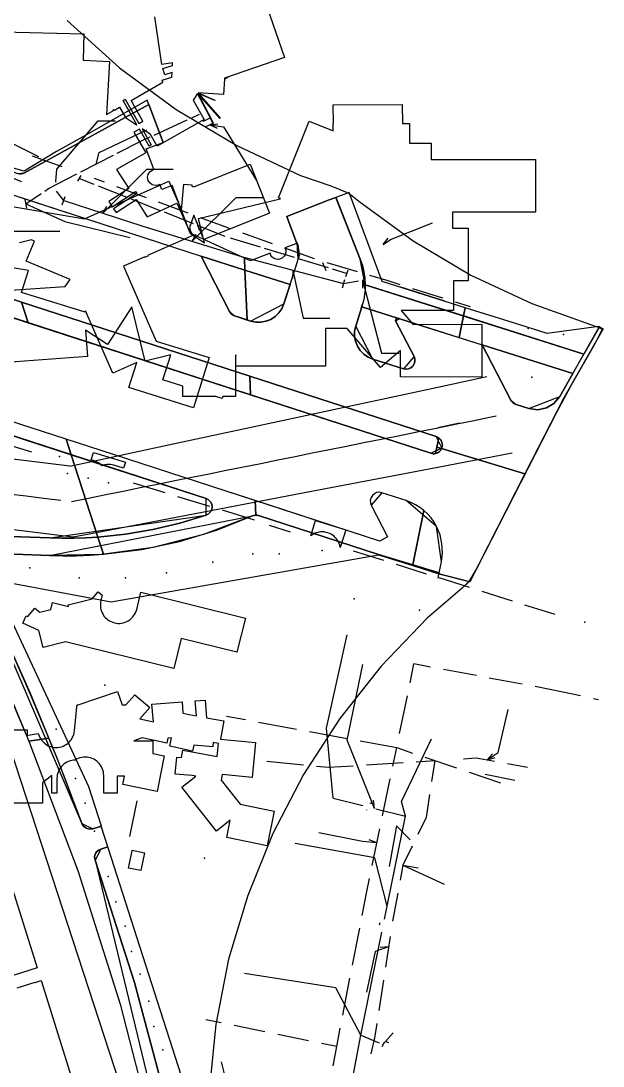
# Model space of a CAD drawing. Header units: metres. Extents: x -3782 to -2031, y 18790 to 19846.
# Drawn here: x -2097.5 to -2031.2, y 19357.3 to 19476.4 of the extents above; entities that cross this region are included whole.
import ezdxf

# ---------------------------------------------------------------- set-up
doc = ezdxf.new("R2010")
doc.units = ezdxf.units.M
for name, color, linetype in [('BENCH', 7, 'Continuous'), ('BOUNDARY', 7, 'Continuous'), ('CURB', 7, 'Continuous'), ('ELECTR_CABLE', 7, 'Continuous'), ('GRASS', 7, 'Continuous'), ('GROUND', 7, 'Continuous'), ('LAMP', 7, 'Continuous'), ('LOUNGER', 7, 'Continuous'), ('OVERHEAD_POWER_LINE', 7, 'Continuous'), ('ROAD', 7, 'Continuous'), ('SEWER', 7, 'Continuous'), ('SIDEWALK_PATH', 7, 'Continuous'), ('TREE', 7, 'Continuous'), ('URN', 7, 'Continuous'), ('WATER_PIPELINE', 7, 'Continuous')]:
    doc.layers.add(name, color=color, linetype=linetype)

msp = doc.modelspace()

# ---------------------------------------------------------------- linework, layer by layer
at = {"layer": 'BENCH'}
msp.add_point((-2052.09, 19409.26), dxfattribs=at)
at = {"layer": 'BOUNDARY'}
msp.add_lwpolyline([(-2092.25, 19476.43), (-2086.3, 19471.04), (-2079.85, 19466.27), (-2072.94, 19462.17), (-2065.66, 19458.78), (-2062.23, 19457.59), (-2060.16, 19456.76), (-2059.03, 19455.84), (-2052.84, 19451.33), (-2046.24, 19447.43), (-2039.3, 19444.18), (-2032.08, 19441.61), (-2031.68, 19441.49), (-2031.61, 19441.45), (-2031.3, 19441.25), (-2032.13, 19439.6), (-2034.82, 19434.89), (-2036.49, 19431.78), (-2045.48, 19414.21), (-2046.43, 19412.55), (-2047.24, 19411.78), (-2051.24, 19408.34), (-2056.49, 19402.86), (-2061.2, 19396.91), (-2065.33, 19390.54), (-2068.83, 19383.81), (-2071.68, 19376.77), (-2073.86, 19369.5), (-2075.33, 19362.05), (-2076.09, 19354.5)], dxfattribs=at)
at = {"layer": 'CURB'}
for points in [[(-2136.11, 19476.37), (-2133.35, 19472.29), (-2129.16, 19469.12), (-2097.91, 19458.99), (-2097.12, 19459.07), (-2082.96, 19466.85), (-2081.32, 19462.54)], [(-2107.28, 19459.4), (-2076.98, 19449.59)], [(-2061.65, 19456.29), (-2058.86, 19449.22)], [(-2121.84, 19452.25), (-2050.19, 19429.02)], [(-2065.93, 19449.27), (-2066.05, 19451.11)], [(-2076.98, 19449.59), (-2066.86, 19446.35)], [(-2076.98, 19449.59), (-2073.76, 19443.28), (-2073.18, 19442.78), (-2071.35, 19442.19), (-2067.57, 19444.13), (-2066.86, 19446.35)], [(-2065.98, 19449.09), (-2065.93, 19449.27)], [(-2065.78, 19449.75), (-2065.93, 19449.27)], [(-2058.3, 19446.31), (-2058.86, 19449.22)], [(-2119.28, 19448.07), (-2114.4, 19447.74), (-2050.81, 19427.12)], [(-2058.39, 19447.34), (-2058.32, 19446.84)], [(-2058.3, 19446.31), (-2033.36, 19438.43)], [(-2054.74, 19442.57), (-2054.85, 19442.23), (-2052.73, 19438.16), (-2053.92, 19436.75), (-2057.43, 19437.86), (-2059.38, 19441.62), (-2058.69, 19443.82)], [(-2058.74, 19443.64), (-2058.59, 19444.11)], [(-2058.69, 19443.82), (-2054.74, 19442.57)], [(-2054.74, 19442.57), (-2044.95, 19439.47)], [(-2033.36, 19438.43), (-2031.61, 19441.48)], [(-2044.95, 19439.47), (-2041.69, 19433.19), (-2041.1, 19432.69), (-2039.63, 19432.23), (-2036.12, 19433.6), (-2034.63, 19436.21)], [(-2044.95, 19439.47), (-2034.63, 19436.21)], [(-2086.97, 19426.97), (-2105.81, 19433.07)], [(-2076.43, 19421.97), (-2108.71, 19432.44), (-2111.09, 19429.59), (-2106.89, 19421.57), (-2105.27, 19418.4), (-2104.42, 19417.85), (-2094.22, 19417.48)], [(-2049.55, 19427.75), (-2050.19, 19429.02)], [(-2050.81, 19427.12), (-2049.55, 19427.75)], [(-2074.13, 19422.8), (-2086.97, 19426.97)], [(-2076.42, 19420.07), (-2076.43, 19421.97)], [(-2056.64, 19417.13), (-2074.13, 19422.8)], [(-2056.41, 19422.63), (-2057.61, 19421.22)], [(-2053.63, 19421.73), (-2056.41, 19422.63)], [(-2057.61, 19421.22), (-2055.75, 19417.59)], [(-2050.16, 19418.78), (-2053.63, 19421.73)], [(-2094.29, 19415.48), (-2071.15, 19419.99)], [(-2094.22, 19417.48), (-2076.42, 19420.07)], [(-2070.44, 19420.03), (-2071.15, 19419.99)], [(-2049.87, 19413.51), (-2056.77, 19415.6), (-2070.44, 19420.03)], [(-2049.61, 19414.77), (-2050.16, 19418.78)], [(-2055.75, 19417.59), (-2056.64, 19417.13)], [(-2094.29, 19415.48), (-2102.28, 19415.77), (-2103.22, 19414.33), (-2090.59, 19384.97), (-2089.35, 19384.36), (-2088.37, 19384.67)], [(-2049.87, 19413.51), (-2049.61, 19414.77)], [(-2079.13, 19333.44), (-2105.3, 19413.48)], [(-2049.98, 19412.9), (-2049.91, 19413.37)], [(-2087.62, 19382.31), (-2088.44, 19382.05), (-2089.09, 19380.77), (-2075.4, 19324.06)]]:
    msp.add_lwpolyline(points, dxfattribs=at)
at = {"layer": 'ELECTR_CABLE'}
for points in [[(-2093.45, 19459.47), (-2088.74, 19464.98)], [(-2088.74, 19464.98), (-2086.76, 19464.98)], [(-2082.36, 19463.37), (-2078.57, 19465.11)], [(-2078.12, 19465.31), (-2077.19, 19465.74)], [(-2076.75, 19464.95), (-2075.85, 19465.37)], [(-2076.47, 19464.34), (-2075.56, 19464.77)], [(-2076.01, 19464.55), (-2075.09, 19464.66)], [(-2088.63, 19461.39), (-2083.18, 19463.98)], [(-2076.01, 19464.55), (-2074.44, 19464.3)], [(-2076.01, 19464.55), (-2075.16, 19464.17)], [(-2074.44, 19464.3), (-2070.67, 19458.21)], [(-2095.48, 19460.89), (-2098.76, 19462.53)], [(-2086.55, 19461.3), (-2083.55, 19462.83)], [(-2083.55, 19462.83), (-2082.82, 19463.16)], [(-2090.7, 19459.17), (-2086.99, 19461.07)], [(-2088.97, 19460.06), (-2088.63, 19461.39)], [(-2092.82, 19459.75), (-2096.21, 19460.97)], [(-2094.39, 19457.29), (-2091.15, 19458.95)], [(-2093.55, 19458.08), (-2093.45, 19459.47)], [(-2091.04, 19458.11), (-2090.69, 19458.77)], [(-2088.2, 19454.47), (-2083.2, 19459.47)], [(-2083.2, 19459.47), (-2080.17, 19459.47)], [(-2093.54, 19457.96), (-2093.55, 19458.08)], [(-2090.86, 19458.44), (-2089.21, 19457.79)], [(-2088.02, 19458.01), (-2089.17, 19458.43)], [(-2088.75, 19457.6), (-2085.45, 19456.29)], [(-2083.24, 19456.24), (-2086.62, 19457.49)], [(-2096.97, 19455.55), (-2095.24, 19456.72)], [(-2094.83, 19456.99), (-2094.39, 19457.29)], [(-2092.66, 19455.9), (-2093.47, 19456.99)], [(-2092.82, 19455.42), (-2092.51, 19456.38)], [(-2096.87, 19455.06), (-2097.07, 19456.04)], [(-2096.97, 19455.55), (-2092.54, 19453.52)], [(-2092.66, 19455.9), (-2083.74, 19453.03)], [(-2088.2, 19454.47), (-2087.74, 19455.28)], [(-2084.98, 19456.1), (-2081.69, 19454.79)], [(-2078.46, 19454.46), (-2081.84, 19455.71)], [(-2078.02, 19451.27), (-2073.02, 19456.27)], [(-2073.02, 19456.27), (-2069.98, 19456.27)], [(-2081.22, 19454.61), (-2077.92, 19453.29)], [(-2073.97, 19452.8), (-2077.05, 19453.94)], [(-2092.54, 19453.52), (-2085.13, 19451.71)], [(-2083.74, 19453.03), (-2072.29, 19449.51)], [(-2077.52, 19453.54), (-2077.22, 19452.58)], [(-2077.46, 19453.11), (-2074.31, 19451.86)], [(-2073.68, 19452.69), (-2073.97, 19452.8)], [(-2055.41, 19451.48), (-2050.63, 19453.37)], [(-2100.9, 19452.42), (-2093.12, 19452.42)], [(-2078.02, 19451.27), (-2077.56, 19452.08)], [(-2073.68, 19451.67), (-2070.28, 19450.64)], [(-2068.87, 19450.98), (-2072.26, 19452.19)], [(-2056.26, 19450.89), (-2055.67, 19451.61)], [(-2069.8, 19450.49), (-2066.41, 19449.46)], [(-2064.07, 19449.26), (-2067.46, 19450.47)], [(-2056.26, 19450.89), (-2055.41, 19451.48)], [(-2072.29, 19449.51), (-2060.76, 19446.45)], [(-2065.93, 19449.31), (-2062.53, 19448.28)], [(-2066.53, 19447.98), (-2066.58, 19447.05)], [(-2066.53, 19447.98), (-2065.38, 19442.53)], [(-2063.18, 19448.87), (-2062.8, 19447.94)], [(-2059.18, 19447.8), (-2062.63, 19448.83)], [(-2062.05, 19448.14), (-2060.36, 19447.62)], [(-2060.5, 19447.28), (-2060.22, 19447.97)], [(-2060.89, 19445.97), (-2060.63, 19446.93)], [(-2060.76, 19446.45), (-2059.04, 19446.78)], [(-2058.6, 19446.87), (-2058.61, 19445.93)], [(-2058.6, 19446.87), (-2056.42, 19438.52)], [(-2055.68, 19446.75), (-2057.75, 19447.37)], [(-2054.3, 19446.32), (-2055.68, 19446.75)], [(-2054.39, 19446.12), (-2049.27, 19444.48)], [(-2049.44, 19444.78), (-2052.87, 19445.87)], [(-2046.29, 19443.79), (-2048.01, 19444.33)], [(-2065.38, 19442.53), (-2062.34, 19442.53)], [(-2056.42, 19438.52), (-2054.43, 19438.52)], [(-2099.99, 19428.41), (-2096.35, 19427.3)], [(-2084.76, 19423.77), (-2081.12, 19422.66)], [(-2079.68, 19422.22), (-2076.04, 19421.11)], [(-2074.61, 19420.67), (-2070.96, 19419.56)], [(-2059.67, 19416.03), (-2056.21, 19414.95)], [(-2054.78, 19414.5), (-2051.33, 19413.41)], [(-2049.9, 19412.96), (-2046.44, 19411.87)], [(-2045.01, 19411.42), (-2041.56, 19410.33)], [(-2040.13, 19409.88), (-2036.67, 19408.79)], [(-2053.18, 19400.98), (-2052.74, 19403.13)], [(-2050.86, 19402.78), (-2052.74, 19403.13)], [(-2045.62, 19401.8), (-2049.38, 19402.5)], [(-2040.39, 19400.82), (-2044.15, 19401.52)], [(-2037.04, 19400.2), (-2038.92, 19400.55)], [(-2098.81, 19395.64), (-2096.81, 19395.64), (-2096.81, 19394.99), (-2096.47, 19395.05), (-2095.56, 19395.21), (-2095.54, 19395.12), (-2095.47, 19394.93), (-2095.39, 19394.74), (-2095.28, 19394.56), (-2095.16, 19394.4), (-2095.02, 19394.24), (-2094.87, 19394.1), (-2094.71, 19393.98), (-2094.53, 19393.87), (-2094.34, 19393.78), (-2094.15, 19393.71), (-2093.95, 19393.66), (-2093.75, 19393.63), (-2093.54, 19393.62), (-2093.34, 19393.63), (-2093.13, 19393.65), (-2092.93, 19393.7), (-2092.74, 19393.77), (-2092.55, 19393.86), (-2092.37, 19393.96), (-2092.21, 19394.08), (-2092.05, 19394.22), (-2091.91, 19394.37), (-2091.79, 19394.54), (-2091.68, 19394.71), (-2091.59, 19394.9), (-2091.52, 19395.09), (-2091.47, 19395.29), (-2091.44, 19395.5), (-2091.15, 19398.24), (-2091.13, 19398.45), (-2091.13, 19398.46), (-2091.02, 19398.46), (-2086.52, 19400), (-2085.99, 19398.46), (-2085.57, 19398.46), (-2084.57, 19399.63), (-2082.86, 19398.17), (-2083.98, 19396.86), (-2082.44, 19396.55), (-2082.6, 19398.54), (-2079.17, 19398.8), (-2079.07, 19397.53), (-2078.35, 19397.37), (-2078.35, 19397.37), (-2077.54, 19397.23), (-2077.67, 19398.92), (-2076.53, 19399.01), (-2076.38, 19397.01), (-2074.41, 19396.65), (-2074.79, 19394.57), (-2070.79, 19394.18), (-2071.18, 19390.19), (-2074.58, 19390.53), (-2074.72, 19389.9), (-2072.55, 19387.14), (-2068.67, 19386.35), (-2069.47, 19382.43), (-2074.07, 19383.37), (-2073.67, 19385.33), (-2075.24, 19384.09), (-2079.18, 19389.09), (-2077.61, 19390.33), (-2078.01, 19390.41), (-2079.94, 19390.57), (-2079.77, 19392.53), (-2079.24, 19392.49), (-2079.1, 19393.3), (-2075.16, 19392.57), (-2075.02, 19394.07), (-2075.61, 19394.18), (-2075.66, 19393.68), (-2077.83, 19393.87), (-2077.99, 19393.18), (-2080.57, 19393.78), (-2080.36, 19394.7), (-2080.79, 19394.67), (-2080.9, 19394.12), (-2083.7, 19394.7), (-2084.67, 19394.36), (-2082.51, 19394.36), (-2082.51, 19392.92), (-2081.2, 19392.65), (-2082.02, 19388.61), (-2085.94, 19389.41), (-2085.75, 19390.36), (-2086.55, 19390.36), (-2086.55, 19388.43), (-2088.1, 19388.43), (-2088.1, 19390.43), (-2088.11, 19390.64), (-2088.14, 19390.84), (-2088.19, 19391.04), (-2088.26, 19391.23), (-2088.35, 19391.42), (-2088.46, 19391.6), (-2088.58, 19391.76), (-2088.72, 19391.92), (-2088.87, 19392.05), (-2089.04, 19392.18), (-2089.21, 19392.28), (-2089.4, 19392.37), (-2089.59, 19392.44), (-2089.79, 19392.49), (-2090, 19392.52), (-2090.2, 19392.53), (-2090.41, 19392.52), (-2090.61, 19392.49), (-2090.81, 19392.44), (-2091.01, 19392.37), (-2091.19, 19392.28), (-2091.36, 19392.18), (-2091.53, 19392.17), (-2091.74, 19392.14), (-2091.94, 19392.09), (-2092.13, 19392.02), (-2092.32, 19391.94), (-2092.49, 19391.83), (-2092.66, 19391.71), (-2092.81, 19391.57), (-2092.95, 19391.42), (-2093.07, 19391.25), (-2093.18, 19391.07), (-2093.27, 19390.89), (-2093.34, 19390.69), (-2093.39, 19390.49), (-2093.42, 19390.29), (-2093.43, 19390.08), (-2093.43, 19388.43), (-2094.02, 19388.43), (-2094.02, 19390.43), (-2095.07, 19389.6), (-2095.07, 19387.28), (-2101.21, 19387.28)], [(-2054.37, 19395.21), (-2053.48, 19399.51)], [(-2033.74, 19399.49), (-2037.04, 19400.2)], [(-2031.7, 19399.05), (-2032.27, 19399.17)], [(-2074.09, 19397.19), (-2071.93, 19396.79)], [(-2043.12, 19393.04), (-2041.98, 19397.94)], [(-2070.46, 19396.51), (-2066.14, 19395.71)], [(-2064.66, 19395.44), (-2060.35, 19394.64)], [(-2058.87, 19394.37), (-2054.7, 19393.6)], [(-2055.14, 19391.5), (-2054.7, 19393.6)], [(-2054.7, 19393.6), (-2052.9, 19392.98)], [(-2069.49, 19392.04), (-2065.32, 19391.63)], [(-2052.47, 19391.99), (-2050.37, 19392.12)], [(-2051.48, 19392.5), (-2047.88, 19391.28)], [(-2050.37, 19392.12), (-2050.73, 19389.75)], [(-2047.09, 19392.33), (-2045.64, 19392.42)], [(-2045.64, 19392.42), (-2043.54, 19392.04)], [(-2044.38, 19392.19), (-2043.12, 19393.04)], [(-2044.38, 19392.19), (-2043.77, 19392.9)], [(-2044.38, 19392.19), (-2043.49, 19392.49)], [(-2063.83, 19391.49), (-2062.48, 19391.36)], [(-2062.48, 19391.36), (-2059.65, 19391.54)], [(-2058.15, 19391.63), (-2053.96, 19391.9)], [(-2042.06, 19391.78), (-2039.8, 19391.37)], [(-2056.31, 19385.83), (-2055.44, 19390.03)], [(-2046.46, 19390.79), (-2042.87, 19389.57)], [(-2044.62, 19390.58), (-2041.23, 19389.88)], [(-2085.11, 19383.49), (-2084.28, 19387.54)], [(-2050.96, 19388.27), (-2051.36, 19385.64)], [(-2051.36, 19385.64), (-2052.29, 19383.72)], [(-2058.62, 19382.92), (-2063.57, 19383.88)], [(-2057.49, 19380.16), (-2056.62, 19384.36)], [(-2054.74, 19384.69), (-2055.57, 19380.07)], [(-2053.16, 19383.1), (-2054.74, 19384.69)], [(-2056.95, 19382.75), (-2058.62, 19382.92)], [(-2056.95, 19382.75), (-2057.83, 19383.09)], [(-2052.94, 19382.37), (-2053.99, 19380.22)], [(-2053.99, 19380.22), (-2054.31, 19378.49)], [(-2053.99, 19380.22), (-2052.26, 19379.91)], [(-2053.99, 19380.22), (-2049.29, 19378.03)], [(-2058.1, 19377.23), (-2057.8, 19378.69)], [(-2058.64, 19374.49), (-2058.1, 19377.23)], [(-2054.59, 19377.02), (-2055.19, 19373.82)], [(-2059.74, 19368.81), (-2058.92, 19373.02)], [(-2055.45, 19372.08), (-2055.98, 19368.61)], [(-2055.63, 19370.91), (-2057.14, 19370.39)], [(-2055.63, 19370.91), (-2056.57, 19370.85)], [(-2057.14, 19370.39), (-2058.15, 19365.76)], [(-2060.84, 19363.12), (-2060.03, 19367.33)], [(-2056.21, 19367.13), (-2056.74, 19363.66)], [(-2074.7, 19362.24), (-2076.45, 19362.6)], [(-2069.73, 19361.23), (-2073.23, 19361.94)], [(-2061.54, 19359.55), (-2061.13, 19361.65)], [(-2056.97, 19362.18), (-2057.22, 19360.53)], [(-2064.76, 19360.21), (-2068.26, 19360.92)], [(-2061.54, 19359.55), (-2063.29, 19359.9)], [(-2057.22, 19360.53), (-2057.66, 19358.74)], [(-2061.93, 19357.37), (-2061.54, 19359.55)], [(-2072.49, 19349.14), (-2074.67, 19357.8)]]:
    msp.add_lwpolyline(points, dxfattribs=at)
for points in [[(-2089.25, 19427.23), (-2085.61, 19426.12), (-2085.83, 19425.42), (-2086.94, 19425.76), (-2087.14, 19425.81), (-2087.34, 19425.84), (-2087.55, 19425.85), (-2087.75, 19425.84), (-2087.96, 19425.81), (-2088.16, 19425.76), (-2088.33, 19425.7), (-2088.39, 19425.77), (-2088.54, 19425.91), (-2088.7, 19426.03), (-2088.88, 19426.13), (-2089.07, 19426.22), (-2089.26, 19426.29), (-2089.52, 19426.37)], [(-2063.95, 19419.48), (-2060.5, 19418.39), (-2061.13, 19416.39), (-2061.14, 19416.46), (-2061.19, 19416.66), (-2061.25, 19416.85), (-2061.34, 19417.04), (-2061.44, 19417.22), (-2061.56, 19417.38), (-2061.7, 19417.54), (-2061.85, 19417.68), (-2062.02, 19417.8), (-2062.19, 19417.91), (-2062.38, 19418), (-2062.57, 19418.07), (-2062.77, 19418.12), (-2062.97, 19418.16), (-2063.18, 19418.17), (-2063.38, 19418.16), (-2063.59, 19418.13), (-2063.79, 19418.08), (-2063.98, 19418.02), (-2064.17, 19417.93), (-2064.35, 19417.83), (-2064.51, 19417.71)], [(-2089.43, 19410.56), (-2088.75, 19411.35), (-2088.27, 19410.95), (-2088.42, 19410.35), (-2088.46, 19410.15), (-2088.48, 19409.94), (-2088.48, 19409.74), (-2088.46, 19409.53), (-2088.42, 19409.33), (-2088.36, 19409.13), (-2088.28, 19408.94), (-2088.18, 19408.76), (-2088.07, 19408.59), (-2087.93, 19408.43), (-2087.79, 19408.29), (-2087.63, 19408.16), (-2087.46, 19408.04), (-2087.27, 19407.95), (-2087.08, 19407.87), (-2086.89, 19407.81), (-2086.68, 19407.77), (-2086.48, 19407.75), (-2086.27, 19407.75), (-2086.07, 19407.77), (-2085.87, 19407.81), (-2085.67, 19407.87), (-2085.48, 19407.95), (-2085.3, 19408.05), (-2085.13, 19408.17), (-2084.97, 19408.3), (-2084.82, 19408.44), (-2084.69, 19408.6), (-2084.58, 19408.77), (-2084.48, 19408.96), (-2084.4, 19409.15), (-2084.34, 19409.34), (-2083.86, 19411.29), (-2071.95, 19408.34), (-2072.91, 19404.46), (-2079.26, 19406.03), (-2080.11, 19402.6), (-2092.44, 19405.65), (-2095.01, 19404.99), (-2095.51, 19406.93), (-2097.33, 19407.77), (-2096.93, 19408.61), (-2096.77, 19408.54), (-2095.95, 19409.5), (-2095.39, 19409.02), (-2094.14, 19409.34), (-2093.95, 19410.14), (-2092.13, 19409.69), (-2092.17, 19409.85)], [(-2083.87, 19379.6), (-2085.26, 19379.88), (-2084.86, 19381.84), (-2084.85, 19381.91), (-2083.45, 19381.62)]]:
    msp.add_lwpolyline(points, close=True, dxfattribs=at)
at = {"layer": 'GRASS'}
for points in [[(-2102.83, 19460.86), (-2102.74, 19460.56), (-2097.91, 19458.99), (-2097.71, 19458.95), (-2097.5, 19458.95), (-2097.3, 19458.99), (-2097.12, 19459.07), (-2082.96, 19466.85), (-2083.16, 19467.34), (-2089.45, 19463.72), (-2093.49, 19461.5), (-2097.18, 19459.27)], [(-2056.37, 19446.68), (-2060.11, 19456.84), (-2061.64, 19456.27), (-2058.86, 19449.22), (-2058.61, 19448.52), (-2058.44, 19447.79), (-2058.33, 19447.06), (-2058.3, 19446.31), (-2047.08, 19442.77), (-2046.89, 19443.71)], [(-2072, 19447.99), (-2076.98, 19449.59), (-2073.76, 19443.28), (-2073.65, 19443.12), (-2073.52, 19442.97), (-2073.36, 19442.86), (-2073.18, 19442.78), (-2071.75, 19442.32)], [(-2066.86, 19446.35), (-2072, 19447.99), (-2071.75, 19442.32), (-2071.35, 19442.19), (-2070.77, 19442.06), (-2070.18, 19442.05), (-2069.61, 19442.16), (-2069.05, 19442.38), (-2068.56, 19442.7), (-2068.13, 19443.11), (-2067.8, 19443.59), (-2067.57, 19444.13)], [(-2107.63, 19447.65), (-2110.17, 19446.37), (-2096.7, 19442), (-2097.47, 19444.35)], [(-2097.47, 19444.35), (-2096.7, 19442), (-2071.37, 19433.79), (-2071.46, 19435.92)], [(-2054.85, 19442.23), (-2054.74, 19442.57), (-2058.69, 19443.82), (-2059.38, 19441.62), (-2059.5, 19441.04), (-2059.51, 19440.46), (-2059.4, 19439.88), (-2059.18, 19439.33), (-2058.86, 19438.84), (-2058.45, 19438.42), (-2057.97, 19438.09), (-2057.43, 19437.86), (-2053.92, 19436.75), (-2053.63, 19436.7), (-2053.34, 19436.74), (-2053.08, 19436.86), (-2052.86, 19437.06), (-2052.7, 19437.31), (-2052.63, 19437.59), (-2052.64, 19437.88), (-2052.73, 19438.16)], [(-2041.4, 19441.98), (-2046.89, 19443.71), (-2047.08, 19442.77), (-2033.36, 19438.43), (-2031.58, 19441.53), (-2031.65, 19441.57), (-2037.54, 19440.77)], [(-2044.95, 19439.47), (-2041.69, 19433.19), (-2041.58, 19433.02), (-2041.44, 19432.88), (-2041.28, 19432.77), (-2041.1, 19432.69), (-2039.63, 19432.23), (-2038.62, 19432.09), (-2037.64, 19432.29), (-2036.78, 19432.81), (-2036.12, 19433.6), (-2034.63, 19436.21)], [(-2071.46, 19435.92), (-2071.37, 19433.79), (-2050.81, 19427.12), (-2050.68, 19427.09), (-2050.54, 19427.07), (-2050.41, 19427.08), (-2050.27, 19427.1), (-2049.91, 19428.88), (-2049.98, 19428.92), (-2050.04, 19428.96), (-2050.12, 19429), (-2050.19, 19429.02)], [(-2091.81, 19426.96), (-2108.71, 19432.44), (-2109.3, 19432.54), (-2109.88, 19432.46), (-2110.42, 19432.22), (-2110.87, 19431.82), (-2111.18, 19431.31), (-2111.32, 19430.74), (-2111.29, 19430.15), (-2111.09, 19429.59), (-2110.03, 19427.59), (-2108.97, 19425.59), (-2107.93, 19423.59), (-2106.89, 19421.57), (-2105.27, 19418.4), (-2105.12, 19418.18), (-2104.92, 19418.01), (-2104.68, 19417.9), (-2104.42, 19417.85), (-2094.22, 19417.48), (-2092.85, 19417.45), (-2091.49, 19417.46), (-2090.13, 19417.5), (-2088.77, 19417.58)], [(-2049.59, 19427.66), (-2050.12, 19427.83), (-2050.27, 19427.1), (-2050.05, 19427.18), (-2049.86, 19427.3), (-2049.71, 19427.46)], [(-2049.91, 19428.88), (-2050.12, 19427.83), (-2049.59, 19427.66), (-2049.56, 19427.73), (-2049.5, 19428.06), (-2049.55, 19428.37), (-2049.68, 19428.65)], [(-2076.43, 19421.97), (-2091.81, 19426.96), (-2088.77, 19417.58), (-2085.62, 19417.91), (-2082.51, 19418.44), (-2079.44, 19419.16), (-2076.42, 19420.07), (-2076.14, 19420.22), (-2075.93, 19420.44), (-2075.79, 19420.72), (-2075.74, 19421.03), (-2075.79, 19421.34), (-2075.93, 19421.61), (-2076.15, 19421.83)], [(-2052.85, 19414.41), (-2052.87, 19414.33), (-2049.9, 19413.41), (-2049.87, 19413.51)], [(-2075.51, 19339.76), (-2077.91, 19352.04), (-2084.62, 19372.97), (-2087.54, 19382.07), (-2087.62, 19382.31), (-2088.44, 19382.05), (-2088.63, 19381.97), (-2088.79, 19381.86), (-2088.93, 19381.72), (-2089.04, 19381.55), (-2089.11, 19381.36), (-2089.14, 19381.16), (-2089.13, 19380.96), (-2089.09, 19380.77), (-2084.61, 19366.86), (-2080.83, 19352.75), (-2077.76, 19338.48), (-2075.4, 19324.06), (-2073.36, 19324.3), (-2073.57, 19325.69)]]:
    msp.add_lwpolyline(points, close=True, dxfattribs=at)
msp.add_lwpolyline([(-2099.76, 19407.12), (-2096.5, 19399.82), (-2093.45, 19392.44), (-2090.59, 19384.97), (-2090.39, 19384.64), (-2090.09, 19384.42), (-2089.74, 19384.32), (-2089.35, 19384.36), (-2088.37, 19384.67), (-2089.79, 19389.15), (-2093.95, 19398.06), (-2100.81, 19412.73), (-2087.27, 19410.21), (-2056.79, 19415.55), (-2052.87, 19414.33), (-2052.85, 19414.41), (-2056.77, 19415.6), (-2070.44, 19420.03), (-2070.62, 19420.07), (-2070.8, 19420.08), (-2070.98, 19420.05), (-2071.15, 19419.99), (-2076.72, 19417.87), (-2082.46, 19416.41), (-2088.34, 19415.61), (-2094.29, 19415.48), (-2102.28, 19415.77)], dxfattribs=at)
at = {"layer": 'GROUND'}
for points in [[(-2092.25, 19476.43), (-2086.3, 19471.04), (-2079.85, 19466.27), (-2072.94, 19462.17), (-2065.66, 19458.78), (-2062.23, 19457.59), (-2060.16, 19456.76), (-2059.03, 19455.84), (-2052.84, 19451.33), (-2046.24, 19447.43), (-2039.3, 19444.18), (-2032.08, 19441.61), (-2031.68, 19441.49), (-2031.62, 19441.46), (-2033.36, 19438.43), (-2047.08, 19442.77), (-2058.3, 19446.31), (-2058.33, 19447.06), (-2058.44, 19447.79), (-2058.61, 19448.52), (-2058.86, 19449.22), (-2061.64, 19456.27), (-2062.39, 19456), (-2067.24, 19454.11), (-2066.07, 19451.03), (-2067.44, 19450.52), (-2067.36, 19450.27), (-2067.35, 19450.02), (-2067.41, 19449.78), (-2067.54, 19449.56), (-2067.72, 19449.38), (-2067.95, 19449.26), (-2068.19, 19449.21), (-2068.45, 19449.23), (-2068.69, 19449.31), (-2068.89, 19449.46), (-2069.04, 19449.66), (-2069.14, 19449.9), (-2071.38, 19449.05), (-2072.06, 19449.36), (-2078.26, 19452.19), (-2080.3, 19457.63), (-2081.49, 19457.18), (-2081.7, 19457.75), (-2081.89, 19457.66), (-2082.24, 19457.63), (-2082.57, 19457.72), (-2082.84, 19457.92), (-2083.03, 19458.21), (-2083.1, 19458.56), (-2083.04, 19458.89), (-2082.86, 19459.18), (-2082.59, 19459.39), (-2082.39, 19459.47), (-2083.26, 19461.81), (-2082.03, 19462.27), (-2081.32, 19462.54), (-2082.96, 19466.85), (-2097.12, 19459.07), (-2097.3, 19458.99), (-2097.5, 19458.95), (-2097.71, 19458.95)], [(-2121.84, 19452.25), (-2097.47, 19444.35), (-2071.46, 19435.92), (-2050.19, 19429.02), (-2050.12, 19429), (-2050.04, 19428.96), (-2049.98, 19428.92), (-2049.91, 19428.88), (-2049.68, 19428.65), (-2049.55, 19428.37), (-2049.5, 19428.06), (-2049.55, 19427.75), (-2049.58, 19427.68), (-2040.08, 19424.77), (-2049.59, 19427.66), (-2049.71, 19427.46), (-2049.86, 19427.3), (-2050.05, 19427.18), (-2050.27, 19427.1), (-2050.41, 19427.08), (-2050.54, 19427.07), (-2050.68, 19427.09), (-2050.81, 19427.12), (-2096.7, 19442), (-2114.4, 19447.74)], [(-2108.71, 19432.44), (-2091.81, 19426.96), (-2076.43, 19421.97), (-2076.15, 19421.83), (-2075.93, 19421.61), (-2075.79, 19421.34), (-2075.74, 19421.03), (-2075.79, 19420.72), (-2075.93, 19420.44), (-2076.14, 19420.22), (-2076.42, 19420.07), (-2079.44, 19419.16), (-2082.51, 19418.44), (-2085.62, 19417.91), (-2088.77, 19417.58), (-2090.13, 19417.5), (-2091.49, 19417.46), (-2092.85, 19417.45), (-2094.22, 19417.48), (-2104.42, 19417.85)], [(-2102.28, 19415.77), (-2094.29, 19415.48), (-2092.75, 19415.45), (-2091.21, 19415.46), (-2089.67, 19415.52), (-2088.13, 19415.63), (-2083.76, 19416.17), (-2079.46, 19417.09), (-2075.25, 19418.36), (-2071.15, 19419.99), (-2071.06, 19420.03), (-2070.96, 19420.05), (-2070.86, 19420.07), (-2070.76, 19420.08), (-2070.68, 19420.08), (-2070.6, 19420.07), (-2070.52, 19420.05), (-2070.44, 19420.03), (-2056.77, 19415.6), (-2052.85, 19414.41), (-2049.87, 19413.51), (-2049.9, 19413.41), (-2046.46, 19412.52), (-2047.24, 19411.78), (-2051.24, 19408.34), (-2056.49, 19402.86), (-2061.2, 19396.91), (-2065.33, 19390.54), (-2068.83, 19383.81), (-2071.68, 19376.77), (-2073.86, 19369.5), (-2075.33, 19362.05), (-2076.09, 19354.5)], [(-2080.83, 19352.75), (-2084.61, 19366.86), (-2089.09, 19380.77), (-2089.13, 19380.96), (-2089.14, 19381.16), (-2089.11, 19381.36), (-2089.04, 19381.55), (-2088.93, 19381.72), (-2088.79, 19381.86), (-2088.63, 19381.97), (-2088.44, 19382.05), (-2087.62, 19382.31), (-2088.38, 19384.67), (-2089.35, 19384.36), (-2089.74, 19384.32), (-2090.09, 19384.42), (-2090.39, 19384.64), (-2090.59, 19384.97), (-2091.5, 19387.41), (-2092.43, 19389.85), (-2093.38, 19392.27), (-2094.35, 19394.69), (-2096.43, 19399.66), (-2098.6, 19404.59)]]:
    msp.add_lwpolyline(points, dxfattribs=at)
for points in [[(-2069.05, 19442.38), (-2069.61, 19442.16), (-2070.18, 19442.05), (-2070.77, 19442.06), (-2071.35, 19442.19), (-2071.75, 19442.32), (-2073.18, 19442.78), (-2073.36, 19442.86), (-2073.52, 19442.97), (-2073.65, 19443.12), (-2073.76, 19443.28), (-2076.98, 19449.59), (-2072, 19447.99), (-2066.86, 19446.35), (-2067.57, 19444.13), (-2067.8, 19443.59), (-2068.13, 19443.11), (-2068.56, 19442.7)], [(-2058.45, 19438.42), (-2058.86, 19438.84), (-2059.18, 19439.33), (-2059.4, 19439.88), (-2059.51, 19440.46), (-2059.5, 19441.04), (-2059.38, 19441.62), (-2058.69, 19443.82), (-2054.4, 19442.46), (-2054.85, 19442.23), (-2052.73, 19438.16), (-2052.64, 19437.88), (-2052.63, 19437.59), (-2052.7, 19437.31), (-2052.86, 19437.06), (-2053.08, 19436.86), (-2053.34, 19436.74), (-2053.63, 19436.7), (-2053.92, 19436.75), (-2057.43, 19437.86), (-2057.97, 19438.09)], [(-2041.28, 19432.77), (-2041.44, 19432.88), (-2041.58, 19433.02), (-2041.69, 19433.19), (-2044.95, 19439.47), (-2034.63, 19436.21), (-2036.12, 19433.6), (-2036.78, 19432.81), (-2037.64, 19432.29), (-2038.62, 19432.09), (-2039.63, 19432.23), (-2041.1, 19432.69)]]:
    msp.add_lwpolyline(points, close=True, dxfattribs=at)
at = {"layer": 'LAMP'}
for p in [(-2039.72, 19441.32), (-2035.7, 19440.66), (-2039.29, 19435.81)]:
    msp.add_point(p, dxfattribs=at)
at = {"layer": 'LOUNGER'}
for p in [(-2059.55, 19410.55), (-2087.99, 19400.7), (-2076.61, 19381)]:
    msp.add_point(p, dxfattribs=at)
at = {"layer": 'OVERHEAD_POWER_LINE'}
for points in [[(-2099.8, 19458.99), (-2097.46, 19458.09)], [(-2050, 19434.67), (-2044.43, 19435.86)], [(-2082.33, 19427.74), (-2050, 19434.67)], [(-2044.12, 19431.23), (-2043.38, 19431.38)], [(-2047.55, 19430.54), (-2050, 19430.04)], [(-2050, 19430.04), (-2048.04, 19430.44)], [(-2048.04, 19430.44), (-2046.08, 19430.83)], [(-2046.08, 19430.83), (-2044.12, 19431.23)], [(-2056.48, 19428.74), (-2054.52, 19429.13)], [(-2054.52, 19429.13), (-2052.56, 19429.53)], [(-2052.56, 19429.53), (-2050.6, 19429.92)], [(-2050.6, 19429.92), (-2050, 19430.04)], [(-2091.98, 19425.67), (-2117.38, 19428.77)], [(-2089.51, 19426.2), (-2082.33, 19427.74)], [(-2062.37, 19427.56), (-2060.41, 19427.95)], [(-2060.41, 19427.95), (-2058.45, 19428.35)], [(-2058.45, 19428.35), (-2056.48, 19428.74)], [(-2068.25, 19426.37), (-2066.29, 19426.77)], [(-2066.29, 19426.77), (-2064.33, 19427.16)], [(-2064.33, 19427.16), (-2062.37, 19427.56)], [(-2050, 19425.54), (-2041.55, 19427.16)], [(-2091.98, 19425.67), (-2089.51, 19426.2)], [(-2074.13, 19425.19), (-2072.17, 19425.58)], [(-2072.17, 19425.58), (-2070.21, 19425.98)], [(-2070.21, 19425.98), (-2068.25, 19426.37)], [(-2065.2, 19422.64), (-2050, 19425.54)], [(-2080.01, 19424.01), (-2078.05, 19424.4)], [(-2078.05, 19424.4), (-2076.09, 19424.8)], [(-2076.09, 19424.8), (-2074.13, 19425.19)], [(-2085.9, 19422.82), (-2083.93, 19423.22)], [(-2083.93, 19423.22), (-2081.97, 19423.61)], [(-2081.97, 19423.61), (-2080.01, 19424.01)], [(-2098.94, 19422.52), (-2096.95, 19422.28)], [(-2096.95, 19422.28), (-2094.97, 19422.03)], [(-2094.97, 19422.03), (-2092.98, 19421.79)], [(-2091.78, 19421.64), (-2089.82, 19422.03)], [(-2089.82, 19422.03), (-2087.86, 19422.43)], [(-2088.35, 19418.22), (-2065.2, 19422.64)], [(-2087.86, 19422.43), (-2085.9, 19422.82)], [(-2113.23, 19420.28), (-2091.58, 19417.6)], [(-2091.58, 19417.6), (-2088.35, 19418.22)], [(-2069.23, 19418.93), (-2066.85, 19418.16)]]:
    msp.add_lwpolyline(points, dxfattribs=at)
at = {"layer": 'ROAD'}
for points in [[(-2101.78, 19457.62), (-2076.98, 19449.59), (-2076.98, 19449.59), (-2076.98, 19449.59), (-2073.76, 19443.28), (-2073.76, 19443.28), (-2073.66, 19443.12), (-2073.65, 19443.11), (-2073.52, 19442.98), (-2073.52, 19442.97), (-2073.36, 19442.86), (-2073.36, 19442.86), (-2073.18, 19442.78), (-2073.18, 19442.78), (-2071.75, 19442.32), (-2071.35, 19442.19), (-2071.35, 19442.19), (-2070.77, 19442.06), (-2070.77, 19442.06), (-2070.18, 19442.05), (-2070.18, 19442.05), (-2069.61, 19442.16), (-2069.6, 19442.16), (-2069.05, 19442.38), (-2069.05, 19442.38), (-2068.56, 19442.7), (-2068.55, 19442.7), (-2068.13, 19443.11), (-2068.13, 19443.11), (-2067.8, 19443.59), (-2067.8, 19443.59), (-2067.57, 19444.13), (-2067.57, 19444.13), (-2065.98, 19449.09), (-2065.98, 19449.09), (-2065.87, 19449.58), (-2065.87, 19449.58), (-2065.84, 19450.07), (-2065.84, 19450.07), (-2065.91, 19450.56), (-2065.91, 19450.56), (-2066.07, 19451.03), (-2067.24, 19454.11), (-2067.24, 19454.11), (-2067.24, 19454.11), (-2062.39, 19456), (-2061.64, 19456.27), (-2061.64, 19456.27), (-2058.86, 19449.22), (-2058.61, 19448.52), (-2058.61, 19448.52), (-2058.44, 19447.79), (-2058.44, 19447.79), (-2058.33, 19447.06), (-2058.3, 19446.31), (-2058.31, 19445.76), (-2058.37, 19445.2), (-2058.46, 19444.66), (-2058.59, 19444.11), (-2058.69, 19443.82), (-2059.38, 19441.62), (-2059.38, 19441.62), (-2059.5, 19441.04), (-2059.5, 19441.04), (-2059.51, 19440.46), (-2059.51, 19440.46), (-2059.4, 19439.88), (-2059.4, 19439.88), (-2059.18, 19439.34), (-2059.18, 19439.33), (-2058.86, 19438.84), (-2058.86, 19438.84), (-2058.45, 19438.42), (-2058.45, 19438.42), (-2057.97, 19438.09), (-2057.97, 19438.09), (-2057.43, 19437.86), (-2057.43, 19437.86), (-2053.92, 19436.75), (-2053.92, 19436.75), (-2053.63, 19436.7), (-2053.63, 19436.7), (-2053.34, 19436.74), (-2053.34, 19436.74), (-2053.08, 19436.86), (-2053.08, 19436.86), (-2052.86, 19437.06), (-2052.86, 19437.06), (-2052.7, 19437.31), (-2052.7, 19437.31), (-2052.63, 19437.59), (-2052.63, 19437.59), (-2052.64, 19437.88), (-2052.64, 19437.88), (-2052.73, 19438.16), (-2052.73, 19438.16), (-2054.85, 19442.23), (-2054.85, 19442.23), (-2054.85, 19442.23), (-2054.4, 19442.46), (-2054.4, 19442.46), (-2054.4, 19442.46), (-2047.58, 19440.3), (-2044.95, 19439.47), (-2044.95, 19439.47), (-2041.69, 19433.19), (-2041.69, 19433.19), (-2041.58, 19433.02), (-2041.58, 19433.02), (-2041.44, 19432.88), (-2041.44, 19432.88), (-2041.28, 19432.77), (-2041.28, 19432.77), (-2041.1, 19432.69), (-2041.1, 19432.69), (-2039.63, 19432.23), (-2039.63, 19432.23), (-2038.62, 19432.09), (-2038.61, 19432.09), (-2037.64, 19432.29), (-2037.64, 19432.3), (-2036.78, 19432.81), (-2036.78, 19432.81), (-2036.12, 19433.6), (-2036.12, 19433.6), (-2034.63, 19436.21), (-2033.36, 19438.43), (-2031.58, 19441.53), (-2031.58, 19441.53), (-2031.58, 19441.53), (-2031.17, 19441.29), (-2031.17, 19441.29), (-2031.17, 19441.29), (-2035.69, 19433.35), (-2035.69, 19433.35), (-2040.08, 19424.77), (-2046.35, 19412.49), (-2046.35, 19412.49), (-2046.36, 19412.49), (-2049.9, 19413.41), (-2049.9, 19413.41), (-2049.87, 19413.5), (-2049.87, 19413.51), (-2049.61, 19414.77), (-2049.61, 19414.77), (-2049.49, 19415.8), (-2049.49, 19415.8), (-2049.54, 19416.82), (-2049.54, 19416.82), (-2049.76, 19417.83), (-2049.76, 19417.83), (-2050.15, 19418.78), (-2050.16, 19418.78), (-2050.45, 19419.29), (-2050.45, 19419.29), (-2050.79, 19419.76), (-2050.79, 19419.76), (-2051.17, 19420.19), (-2051.17, 19420.19), (-2051.6, 19420.59), (-2051.6, 19420.59), (-2052.06, 19420.95), (-2052.06, 19420.95), (-2052.56, 19421.26), (-2052.56, 19421.26), (-2053.08, 19421.52), (-2053.08, 19421.52), (-2053.63, 19421.73), (-2053.63, 19421.73), (-2056.41, 19422.63), (-2056.41, 19422.63), (-2056.7, 19422.68), (-2056.7, 19422.68), (-2056.99, 19422.64), (-2056.99, 19422.64), (-2057.25, 19422.52), (-2057.25, 19422.52), (-2057.48, 19422.33), (-2057.48, 19422.33), (-2057.63, 19422.08), (-2057.63, 19422.07), (-2057.71, 19421.8), (-2057.71, 19421.79), (-2057.7, 19421.51), (-2057.7, 19421.5), (-2057.61, 19421.22), (-2057.61, 19421.22), (-2055.75, 19417.59), (-2055.75, 19417.59), (-2055.75, 19417.59), (-2056.64, 19417.13), (-2056.64, 19417.13), (-2056.64, 19417.13), (-2074.13, 19422.8), (-2086.97, 19426.97), (-2092.39, 19428.72), (-2105.8, 19433.07)], [(-2098.67, 19399.18), (-2096.64, 19394.33), (-2091.02, 19379.49), (-2091.02, 19379.49), (-2086.22, 19364.37), (-2082.26, 19349.01)]]:
    msp.add_lwpolyline(points, dxfattribs=at)
at = {"layer": 'SEWER'}
for points in [[(-2069.46, 19477.89), (-2067.5, 19472.22), (-2074.34, 19469.86), (-2074.35, 19469.77), (-2073.99, 19469.95), (-2073.97, 19469.91), (-2074.35, 19469.72), (-2074.45, 19468), (-2077.34, 19468.17), (-2075.42, 19467.35), (-2075.44, 19467.3), (-2077.3, 19468.1), (-2074.83, 19465.31), (-2074.87, 19465.27), (-2077.28, 19467.99), (-2075.62, 19464.76), (-2075.66, 19464.74), (-2076.44, 19466.25), (-2076.44, 19466.24), (-2077.41, 19468.12), (-2077.92, 19467.36), (-2076.66, 19465.15), (-2082.01, 19462.09), (-2082.78, 19463.44), (-2083.73, 19464.07), (-2082.68, 19462.24), (-2082.92, 19462.1), (-2084.03, 19464.05), (-2084.65, 19463.69), (-2083.31, 19461.35), (-2086.65, 19459.44), (-2085.24, 19457.28), (-2087.52, 19455.8), (-2087.13, 19455.2), (-2084.47, 19456.93), (-2084.31, 19456.7), (-2086.98, 19454.97), (-2086.7, 19454.54), (-2084.42, 19456.02), (-2083.16, 19454.07), (-2079.77, 19455.62), (-2078.2, 19452.17), (-2076.62, 19451.09), (-2077.29, 19453.86), (-2067.97, 19456.11), (-2067.96, 19456.13), (-2068.19, 19456.22), (-2064.7, 19464.94), (-2061.96, 19463.84), (-2061.96, 19464.68), (-2061.92, 19464.68), (-2061.93, 19466.82), (-2054.07, 19466.87), (-2054.06, 19464.68), (-2053.24, 19464.68), (-2053.24, 19462.44), (-2050.78, 19462.44), (-2050.78, 19460.6), (-2038.89, 19460.6), (-2038.89, 19454.6), (-2048.34, 19454.6), (-2048.34, 19452.77), (-2046.55, 19452.77), (-2046.55, 19446.77), (-2048.24, 19446.77), (-2048.24, 19443.37), (-2054.2, 19443.37), (-2052.87, 19441.83), (-2045, 19441.81), (-2045.01, 19435.81), (-2054.26, 19435.83), (-2054.26, 19438.83), (-2056.54, 19436.88), (-2060.35, 19441.34), (-2062.83, 19441.34), (-2062.83, 19437.04), (-2073.03, 19437.04), (-2073.03, 19438.33), (-2073.09, 19438.15), (-2073.09, 19433.58), (-2074.52, 19433.58), (-2074.59, 19433.36), (-2075.32, 19433.58), (-2079.09, 19433.58), (-2079.09, 19434.77), (-2081.35, 19435.48), (-2080.46, 19438.34), (-2083.37, 19437.62), (-2084.89, 19443.79), (-2087.66, 19439.52), (-2090.17, 19441.15), (-2089.96, 19438.16), (-2099.17, 19437.48)], [(-2099.62, 19475.13), (-2090.38, 19474.92), (-2090.45, 19471.92), (-2087.45, 19471.76), (-2087.78, 19465.71), (-2086.92, 19466.2), (-2087.01, 19466.26), (-2086.99, 19466.3), (-2086.88, 19466.22), (-2086.29, 19466.56), (-2085.62, 19465.38), (-2084.35, 19464.54), (-2084.32, 19464.55), (-2085.9, 19467.31), (-2085.66, 19467.45), (-2084.08, 19464.69), (-2083.64, 19464.95), (-2084.99, 19467.3), (-2081.36, 19469.38), (-2081.44, 19469.63), (-2080.35, 19469.96), (-2080.31, 19470.51), (-2081.15, 19470.25), (-2081.37, 19470.97), (-2080.27, 19471.31), (-2080.25, 19471.6), (-2081.48, 19471.42), (-2082.26, 19476.82)], [(-2099.28, 19445.68), (-2092.51, 19446.14), (-2091.93, 19446.91), (-2096.96, 19448.99), (-2096, 19451.3), (-2096.35, 19451.44), (-2097.71, 19451.1)], [(-2062.71, 19395.82), (-2060.34, 19406.43)], [(-2060.35, 19394.44), (-2058.56, 19403.07)], [(-2061.95, 19387.84), (-2062.71, 19395.82)], [(-2057.24, 19386.67), (-2060.35, 19394.44)], [(-2054.17, 19387.46), (-2050.75, 19394.59)], [(-2061.95, 19387.84), (-2058.55, 19387)], [(-2057.48, 19387.21), (-2057.75, 19387.27)], [(-2057.24, 19386.67), (-2057.34, 19387.6)], [(-2053.69, 19385.79), (-2054.17, 19387.46)], [(-2058.15, 19386.52), (-2058.14, 19386.49)], [(-2057.09, 19386.64), (-2053.69, 19385.79)], [(-2056.08, 19374.06), (-2053.69, 19385.79)], [(-2057.18, 19381.03), (-2066.28, 19382.68)], [(-2055.78, 19375.54), (-2057.18, 19381.03)], [(-2056.64, 19373.65), (-2056.69, 19373.38)], [(-2058.78, 19360.86), (-2056.38, 19372.59)], [(-2061.64, 19366.24), (-2072.07, 19367.87)], [(-2058.78, 19360.86), (-2061.64, 19366.24)], [(-2056.28, 19359.78), (-2055.12, 19361.12)], [(-2062.37, 19341.96), (-2058.78, 19360.86)], [(-2058.78, 19360.86), (-2056.7, 19359.96)], [(-2056.15, 19360.03), (-2056.38, 19359.5)], [(-2055.61, 19359.99), (-2055.86, 19360.1)]]:
    msp.add_lwpolyline(points, dxfattribs=at)
at = {"layer": 'SIDEWALK_PATH'}
for points in [[(-2101.78, 19457.62), (-2076.98, 19449.59), (-2072, 19447.99), (-2072.06, 19449.36), (-2078.26, 19452.19), (-2080.3, 19457.63), (-2081.49, 19457.18), (-2081.7, 19457.75), (-2081.89, 19457.66), (-2082.24, 19457.63), (-2082.57, 19457.72), (-2082.84, 19457.92), (-2083.03, 19458.21), (-2083.1, 19458.56), (-2083.04, 19458.89), (-2082.86, 19459.18), (-2082.59, 19459.39), (-2082.39, 19459.47), (-2083.26, 19461.81), (-2082.03, 19462.27), (-2081.32, 19462.54), (-2082.96, 19466.85), (-2097.12, 19459.07), (-2097.3, 19458.99), (-2097.5, 19458.95), (-2097.71, 19458.95)], [(-2108.71, 19432.44), (-2091.81, 19426.96), (-2092.39, 19428.72), (-2105.81, 19433.07)], [(-2102.28, 19415.77), (-2094.29, 19415.48), (-2092.75, 19415.45), (-2091.21, 19415.46), (-2089.67, 19415.52), (-2088.13, 19415.63), (-2088.77, 19417.58), (-2090.13, 19417.5), (-2091.49, 19417.46), (-2092.85, 19417.45), (-2094.22, 19417.48), (-2104.42, 19417.85)], [(-2098.68, 19399.18), (-2096.64, 19394.33), (-2094.35, 19394.69), (-2096.43, 19399.66), (-2098.6, 19404.59)], [(-2080.83, 19352.75), (-2084.61, 19366.86), (-2089.09, 19380.77), (-2089.13, 19380.96), (-2089.14, 19381.16), (-2089.11, 19381.36), (-2089.04, 19381.55), (-2088.93, 19381.72), (-2088.79, 19381.86), (-2088.63, 19381.97), (-2088.44, 19382.05), (-2087.62, 19382.31), (-2088.38, 19384.67), (-2089.35, 19384.36), (-2089.74, 19384.32), (-2090.09, 19384.42), (-2090.39, 19384.64), (-2090.59, 19384.97), (-2091.5, 19387.41), (-2092.43, 19389.85), (-2093.38, 19392.27), (-2094.35, 19394.69), (-2096.64, 19394.33), (-2091.02, 19379.49), (-2086.22, 19364.37), (-2082.26, 19349.01)]]:
    msp.add_lwpolyline(points, dxfattribs=at)
for points in [[(-2065.98, 19449.09), (-2065.96, 19449.18), (-2065.93, 19449.27), (-2065.85, 19449.73), (-2065.85, 19450.2), (-2065.91, 19450.66), (-2066.05, 19451.11), (-2066.07, 19451.03), (-2067.44, 19450.52), (-2067.36, 19450.27), (-2067.35, 19450.02), (-2067.41, 19449.78), (-2067.54, 19449.56), (-2067.72, 19449.38), (-2067.95, 19449.26), (-2068.19, 19449.21), (-2068.45, 19449.23), (-2068.69, 19449.31), (-2068.89, 19449.46), (-2069.04, 19449.66), (-2069.14, 19449.9), (-2071.38, 19449.05), (-2072.06, 19449.36), (-2072, 19447.99), (-2066.86, 19446.35)], [(-2047.08, 19442.77), (-2058.3, 19446.31), (-2058.31, 19445.76), (-2058.37, 19445.2), (-2058.46, 19444.66), (-2058.59, 19444.11), (-2058.69, 19443.82), (-2054.4, 19442.46), (-2047.58, 19440.3)], [(-2047.08, 19442.77), (-2047.58, 19440.3), (-2044.95, 19439.47), (-2034.63, 19436.21), (-2033.36, 19438.43)], [(-2070.84, 19421.74), (-2074.13, 19422.8), (-2086.97, 19426.97), (-2092.39, 19428.72), (-2091.81, 19426.96), (-2076.43, 19421.97), (-2076.15, 19421.83), (-2075.93, 19421.61), (-2075.79, 19421.34), (-2075.74, 19421.03), (-2075.79, 19420.72), (-2075.93, 19420.44), (-2076.14, 19420.22), (-2076.42, 19420.07), (-2079.44, 19419.16), (-2082.51, 19418.44), (-2085.62, 19417.91), (-2088.77, 19417.58), (-2088.13, 19415.63), (-2083.76, 19416.17), (-2079.46, 19417.09), (-2075.25, 19418.36), (-2071.15, 19419.99), (-2071.06, 19420.03), (-2070.96, 19420.05), (-2070.86, 19420.07), (-2070.76, 19420.08)], [(-2051.6, 19420.59), (-2052.06, 19420.95), (-2052.56, 19421.26), (-2053.08, 19421.52), (-2053.63, 19421.73), (-2056.41, 19422.63), (-2056.7, 19422.68), (-2056.99, 19422.64), (-2057.25, 19422.52), (-2057.48, 19422.33), (-2057.63, 19422.08), (-2057.71, 19421.8), (-2057.7, 19421.5), (-2057.61, 19421.22), (-2055.75, 19417.59), (-2056.64, 19417.13), (-2070.84, 19421.74), (-2070.76, 19420.08), (-2070.68, 19420.08), (-2070.6, 19420.07), (-2070.52, 19420.05), (-2070.44, 19420.03), (-2056.77, 19415.6), (-2052.85, 19414.41)], [(-2050.16, 19418.78), (-2050.45, 19419.29), (-2050.79, 19419.76), (-2051.17, 19420.19), (-2051.6, 19420.59), (-2052.85, 19414.41), (-2049.87, 19413.51), (-2049.61, 19414.77), (-2049.49, 19415.8), (-2049.54, 19416.82), (-2049.76, 19417.83)]]:
    msp.add_lwpolyline(points, close=True, dxfattribs=at)
at = {"layer": 'TREE'}
for p in [(-2093.14, 19426.77), (-2092.23, 19424.81), (-2089.87, 19424.28), (-2087.55, 19423.75), (-2063.2, 19416.07), (-2075.65, 19414.73), (-2071.1, 19415.67), (-2068.11, 19415.66), (-2096.53, 19414.06), (-2080.95, 19413.52), (-2090.89, 19412.95), (-2085.62, 19412.92), (-2033.25, 19407.87), (-2093.53, 19395.72), (-2091.33, 19390.09), (-2090.2, 19387.27), (-2087.6, 19378.91), (-2086.71, 19376.05), (-2085.67, 19373.27), (-2084.93, 19370.36), (-2083.93, 19367.78), (-2082.96, 19364.72), (-2082.39, 19361.85), (-2081.37, 19359.19)]:
    msp.add_point(p, dxfattribs=at)
at = {"layer": 'URN'}
msp.add_point((-2089.16, 19384.07), dxfattribs=at)
at = {"layer": 'WATER_PIPELINE'}
for points in [[(-2107.66, 19456.79), (-2090.31, 19453.82), (-2080.69, 19458.12), (-2079.23, 19454.85), (-2078.97, 19457.78), (-2078.04, 19457.69), (-2078.05, 19457.55), (-2077.84, 19457.47), (-2071.42, 19460.05), (-2069.19, 19454.48), (-2076.69, 19451.47), (-2077.81, 19454.25), (-2078.33, 19452.85), (-2078.24, 19452.64), (-2078.27, 19452.63), (-2077.96, 19451.93), (-2078.82, 19451.55), (-2078.86, 19451.44), (-2078.97, 19451.48), (-2083.1, 19449.64), (-2083.07, 19449.56), (-2083.4, 19449.41), (-2083.43, 19449.49), (-2085.83, 19448.42), (-2082.12, 19439.91), (-2076.08, 19438.02), (-2077.88, 19432.3), (-2085.22, 19434.6), (-2084.32, 19437.46), (-2087.07, 19436.26), (-2090.17, 19443.36), (-2090.23, 19443.18), (-2097.47, 19445.45), (-2096.69, 19447.94), (-2106.89, 19449.67)], [(-2103.13, 19392.15), (-2095.7, 19368.5), (-2098.42, 19367.65)], [(-2097.98, 19366.23), (-2095.92, 19366.88), (-2095.92, 19366.86), (-2095.25, 19367.07), (-2087.77, 19343.25)]]:
    msp.add_lwpolyline(points, dxfattribs=at)

doc.saveas('drawing.dxf')
